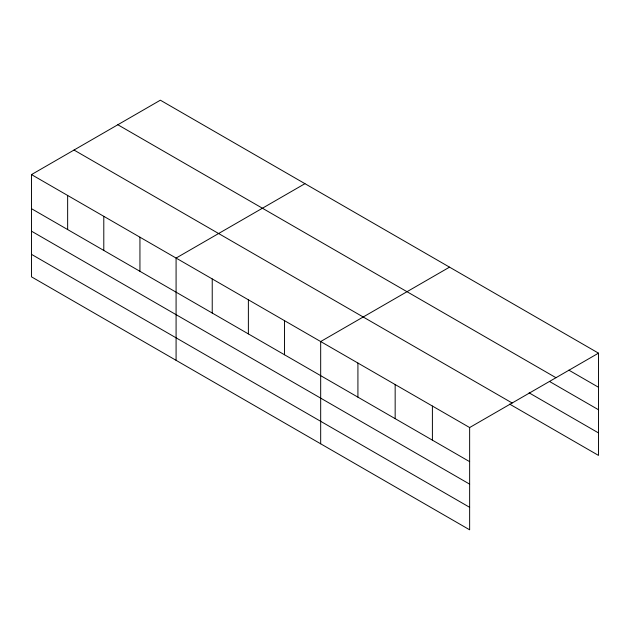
<?xml version="1.0" encoding="UTF-8"?>
<svg xmlns="http://www.w3.org/2000/svg" width="630" height="630" viewBox="0 0 630 630"><rect width="100%" height="100%" fill="white"/><g stroke="black" fill="none" stroke-linecap="round" stroke-linejoin="round"><path stroke-width="0.94" d="M31.5 174.589L469.641 427.549L469.641 529.806L31.5 276.846L31.5 174.589L160.359 100.194L598.5 353.154L598.5 455.411L509.623 404.098M304.944 183.677L176.085 258.072L176.085 360.321M449.529 267.151L320.678 341.547L320.678 443.796M469.641 427.549L598.5 353.154M568.874 370.156L598.5 387.261M117.834 124.748L555.975 377.709M549.407 381.402L598.5 409.752M529.098 392.844L598.5 432.92M74.025 150.042L512.166 403.003M31.5 208.695L469.641 461.656M31.5 231.186L469.641 484.139M31.5 254.355L469.641 507.315M432.401 406.051L432.401 440.149M395.16 384.552L395.16 418.651M357.919 363.045L357.919 397.152M284.532 320.678L284.532 354.777M248.377 299.809L248.377 333.908M212.231 278.94L212.231 313.039M139.939 237.203L139.939 271.302M103.793 216.326L103.793 250.433M67.646 195.457L67.646 229.564"/></g></svg>
